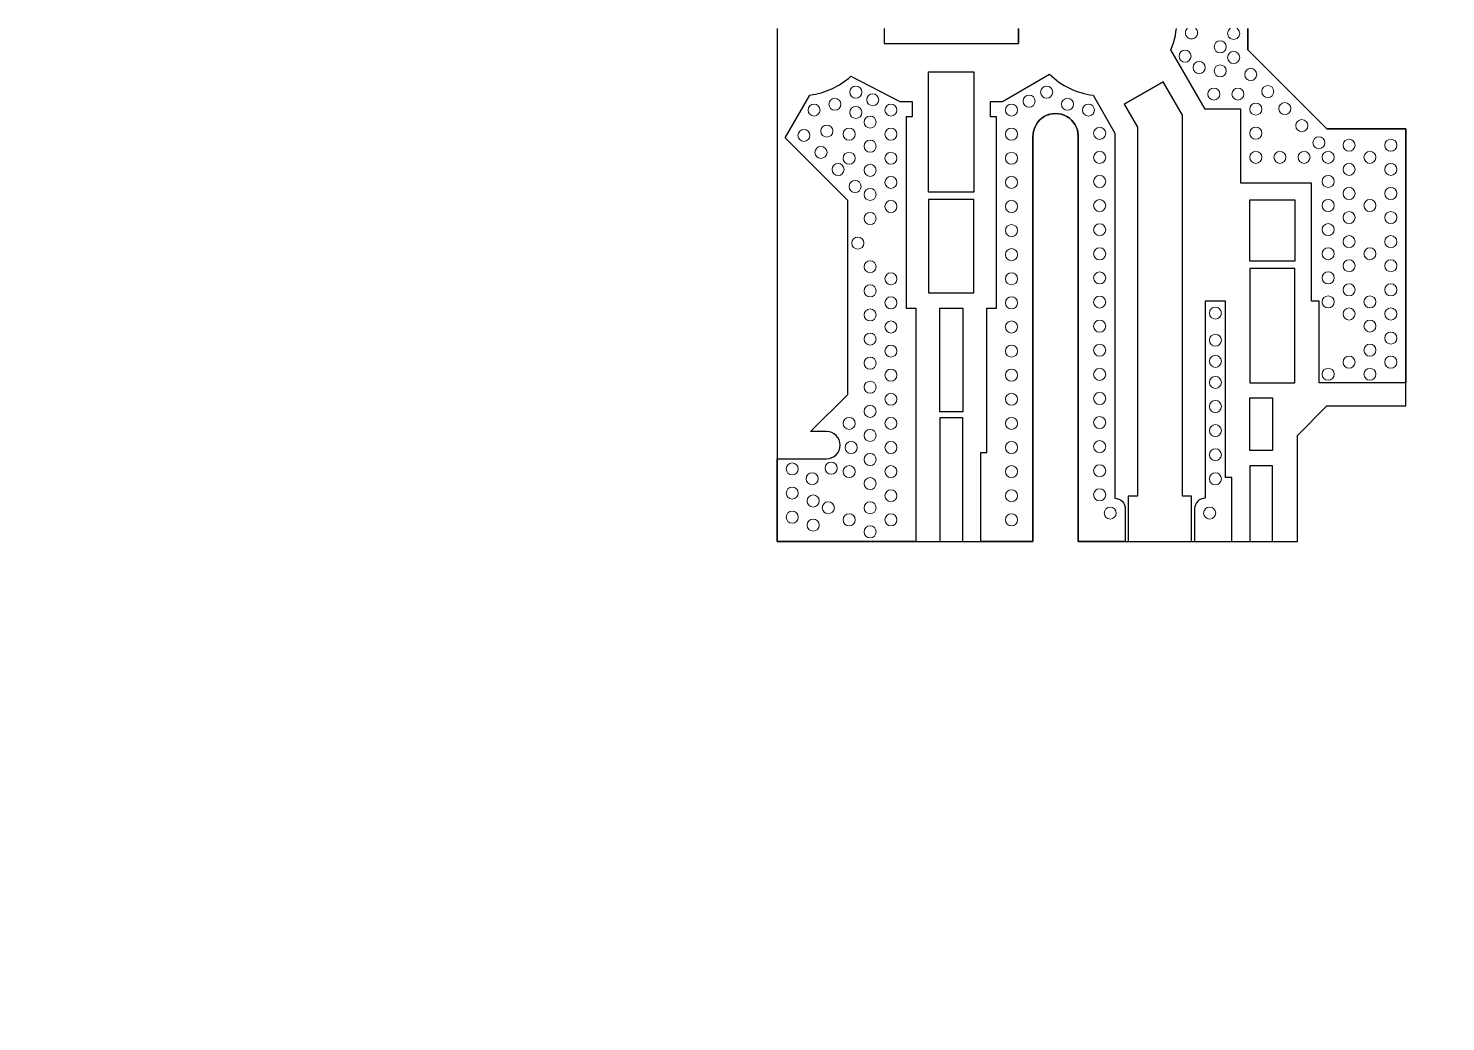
# Paper-space layout 'Лист1' of a CAD drawing. Extents: x 1 to 292, y 1 to 205.
# The model-space entities are those that its viewports show. They can reach past a viewport. Long polylines and large blocks are cut down to what shows.
import ezdxf

# ---------------------------------------------------------------- set-up
doc = ezdxf.new("R2010")
doc.units = 0
doc.header["$MEASUREMENT"] = 0
for name, color, linetype in [('Border', 30, 'CONTINUOUS'), ('MASKTOP', 3, 'CONTINUOUS'), ('Ports', 4, 'CONTINUOUS'), ('Top', 2, 'CONTINUOUS')]:
    doc.layers.add(name, color=color, linetype=linetype)
doc.layers.add('Drill', color=6, linetype='CONTINUOUS', lineweight=15)
doc.layers.get('MASKTOP').off()

msp = doc.modelspace()

# ---------------------------------------------------------------- linework, layer by layer
at = {"layer": 'Border'}
msp.add_lwpolyline([(16.040945, 21.95), (7.290235, 21.95), (7.290235, 0.05), (15.777735, 0.05), (15.777735, 13.5, -1.001093), (17.277735, 13.5), (17.277735, 0.05), (24.55, 0.05), (24.55, 3.565168), (25.529055, 4.544222), (28.15, 4.544222), (28.15, 13.744457), (25.529055, 13.744457), (22.910235, 16.363277), (22.910235, 21.95), (16.040945, 21.95)], format="xyb", close=True, dxfattribs=at)
at = {"layer": 'Drill'}
for centre in [(21.035589, 16.927453), (22.435875, 16.91042), (21.990235, 16.464808), (20.823299, 16.15581), (22.435875, 16.11042), (21.292532, 15.779617), (21.990235, 15.664808), (23.001561, 15.544734), (9.898696, 14.958296), (16.231774, 14.958296), (21.77891, 14.897343), (22.57891, 14.897343), (23.567246, 14.979049), (9.205875, 14.557672), (10.460813, 14.707115), (15.648504, 14.662049), (16.924594, 14.557672), (23.172196, 14.397343), (24.132932, 14.413364), (8.513055, 14.365802), (9.898696, 14.287458), (10.372414, 13.965802), (11.065235, 14.365802), (15.065235, 14.365802), (17.617414, 14.365802), (8.177827, 13.524632), (8.936578, 13.667801), (9.679594, 13.565802), (11.065235, 13.565802), (15.065235, 13.565802), (17.990235, 13.593495), (23.172196, 13.597343), (24.698617, 13.847678), (10.372414, 13.165802), (25.264302, 13.281993), (26.265017, 13.197343), (27.650657, 13.197343), (8.743512, 12.958946), (9.679594, 12.765802), (11.065235, 12.765802), (15.065235, 12.765802), (17.990235, 12.793495), (23.172196, 12.797343), (23.972196, 12.797343), (24.772196, 12.797343), (25.572196, 12.797343), (26.957837, 12.797343), (9.309198, 12.393261), (10.372414, 12.365802), (26.265017, 12.397343), (27.650657, 12.397343), (9.874883, 11.827575), (10.372414, 11.565802), (11.065235, 11.965802), (15.065235, 11.965802), (17.990235, 11.993495), (25.572196, 11.997343), (26.265017, 11.597343), (27.650657, 11.597343), (11.065235, 11.165802), (15.065235, 11.165802), (17.990235, 11.193495), (25.572196, 11.197343), (26.957837, 11.197343), (10.372414, 10.765802), (26.265017, 10.797343), (27.650657, 10.797343), (15.065235, 10.365802), (17.990235, 10.393495), (25.572196, 10.397343), (9.965235, 9.95), (26.265017, 9.997343), (27.650657, 9.997343), (15.065235, 9.565802), (17.990235, 9.593495), (25.572196, 9.597343), (26.957837, 9.597343), (10.372414, 9.165802), (11.065235, 8.765802), (15.065235, 8.765802), (17.990235, 8.793495), (25.572196, 8.797343), (26.265017, 9.197343), (27.650657, 9.197343), (10.372414, 8.365802), (26.265017, 8.397343), (27.650657, 8.397343), (11.065235, 7.965802), (15.065235, 7.965802), (17.990235, 7.993495), (25.572196, 7.997343), (26.957837, 7.997343), (10.372414, 7.565802), (21.830235, 7.626276), (26.265017, 7.597343), (27.650657, 7.597343), (11.065235, 7.165802), (15.065235, 7.165802), (17.990235, 7.193495), (26.957837, 7.197343), (10.372414, 6.765802), (17.990235, 6.393495), (21.830235, 6.726276), (26.957837, 6.397343), (27.650657, 6.797343), (10.372414, 5.965802), (11.065235, 6.365802), (15.065235, 6.365802), (21.830235, 6.026276), (26.265017, 5.997343), (27.650657, 5.997343), (11.065235, 5.565802), (15.065235, 5.565802), (17.990235, 5.593495), (25.572196, 5.597343), (26.957837, 5.597343), (10.372414, 5.165802), (21.830235, 5.326276), (11.065235, 4.765802), (15.065235, 4.765802), (17.990235, 4.793495), (21.830235, 4.526276), (10.372414, 4.365802), (9.679594, 3.965802), (10.372414, 3.565802), (11.065235, 3.965802), (15.065235, 3.965802), (17.990235, 3.993495), (21.830235, 3.726276), (9.745291, 3.163996), (11.065235, 3.165802), (15.065235, 3.165802), (17.990235, 3.193495), (10.372414, 2.765802), (21.830235, 2.926276), (7.790269, 2.454266), (9.080089, 2.480316), (9.679594, 2.365802), (11.065235, 2.365802), (15.065235, 2.365802), (17.990235, 2.393495), (8.451842, 2.129237), (10.372414, 1.965802), (21.830235, 2.126276), (7.790269, 1.654266), (8.48309, 1.390467), (11.065235, 1.565802), (15.065235, 1.565802), (17.990235, 1.593495), (7.790269, 0.854266), (8.986774, 1.165802), (9.679594, 0.765802), (10.372414, 1.165802), (11.065235, 0.765802), (15.065235, 0.765802), (18.340469, 0.990467), (21.640469, 0.990467), (8.48309, 0.590467), (10.372414, 0.365802)]:
    msp.add_circle(centre, 0.2, dxfattribs=at)
at = {"layer": 'Ports'}
for points in [[(10.835227, 18.079617), (10.835227, 16.579617)], [(15.295242, 18.079617), (15.295242, 16.579617)], [(18.800712, 14.555732), (20.09975, 15.305732)], [(18.940235, 0.05), (21.040235, 0.05)]]:
    msp.add_lwpolyline(points, dxfattribs=at)
at = {"layer": 'Top'}
for points in [[(10.835227, 16.579617), (15.295242, 16.579617), (15.295242, 18.079617), (10.835227, 18.079617), (10.835227, 16.579617)], [(13.815235, 15.629808), (13.815235, 11.644689), (12.315235, 11.644689), (12.315235, 15.629808)], [(20.09975, 15.305732), (18.800712, 14.555732), (19.240235, 13.794457), (19.240235, 1.55), (18.940235, 1.55), (18.940235, 0.05), (21.040235, 0.05), (21.040235, 1.55), (20.740235, 1.55), (20.740235, 14.196381), (20.09975, 15.305732)], [(13.815235, 11.394689), (12.315235, 11.394689), (12.315235, 8.294689), (13.815235, 8.294689)], [(22.970235, 11.384947), (24.470235, 11.384947), (24.470235, 9.352272), (22.970235, 9.352272)], [(24.470235, 9.102272), (22.970235, 9.102272), (22.970235, 5.313706), (24.470235, 5.313706)], [(12.685235, 7.794689), (13.445235, 7.794689), (13.445235, 4.35), (12.685235, 4.35), (12.685235, 7.794689)], [(23.730235, 3.062223), (22.970235, 3.062223), (22.970235, 4.813706), (23.730235, 4.813706)], [(13.445235, 4.15), (12.685235, 4.15), (12.685235, 0.05), (13.445235, 0.05)], [(23.730235, 2.562223), (22.970235, 2.562223), (22.970235, 0.05), (23.730235, 0.05)]]:
    msp.add_lwpolyline(points, close=True, dxfattribs=at)
for points in [[(20.354882, 16.36383, 0.100123), (20.550236, 17.329617), (22.910235, 17.329617), (22.910235, 16.363277), (25.529055, 13.744457), (28.15, 13.744457), (28.15, 5.313706), (25.270235, 5.313706), (25.270235, 8.026276), (25.020235, 8.026276), (25.020235, 11.934947), (22.672196, 11.934947), (22.672196, 14.397343), (21.490235, 14.397343), (20.354882, 16.363831)], [(17.277735, 13.5, 1.001093), (15.777735, 13.5), (15.777735, 0.05), (14.045235, 0.05), (14.045235, 3), (14.245235, 3), (14.245235, 7.794689), (14.565235, 7.794689), (14.565235, 14.144689), (14.365235, 14.144689), (14.365235, 14.647655), (14.765235, 14.647655), (16.32387, 15.556801, 0.165836), (17.770005, 14.862216), (18.490235, 13.593495), (18.490235, 1.482899, -0.414214), (18.840235, 1.132899), (18.840235, 0.05), (17.277735, 0.05), (17.277735, 13.5)], [(8.373665, 14.863832, 0.15453), (9.736629, 15.490686), (11.365235, 14.647655), (11.765235, 14.647655), (11.765235, 14.144689), (11.565235, 14.144689), (11.565235, 7.794689), (11.885235, 7.794689), (11.885235, 0.05), (7.290235, 0.05), (7.290235, 2.794457), (8.930235, 2.794457, 1), (8.930235, 3.694457), (8.400895, 3.694457), (9.630235, 4.923797), (9.630235, 11.365117), (7.552982, 13.442369), (8.373665, 14.863832)], [(21.490235, 8.026276), (21.490235, 1.482899, 0.414214), (21.140235, 1.132899), (21.140235, 0.05), (22.370235, 0.05), (22.370235, 2.167118), (22.170235, 2.167118), (22.170235, 8.026276)]]:
    msp.add_lwpolyline(points, format="xyb", close=True, dxfattribs=at)

psp = doc.layouts.new('Лист1')

# ---------------------------------------------------------------- viewports
at = {"layer": 'MASKTOP', "view_target_point": (0.311046, 3.385017)}
psp.add_viewport(center=(146.74432, 102.945566), size=(291.38864, 204.291132), view_center_point=(5.646027, -2.791728), view_height=32.969662, dxfattribs=at)

doc.saveas('drawing.dxf')
